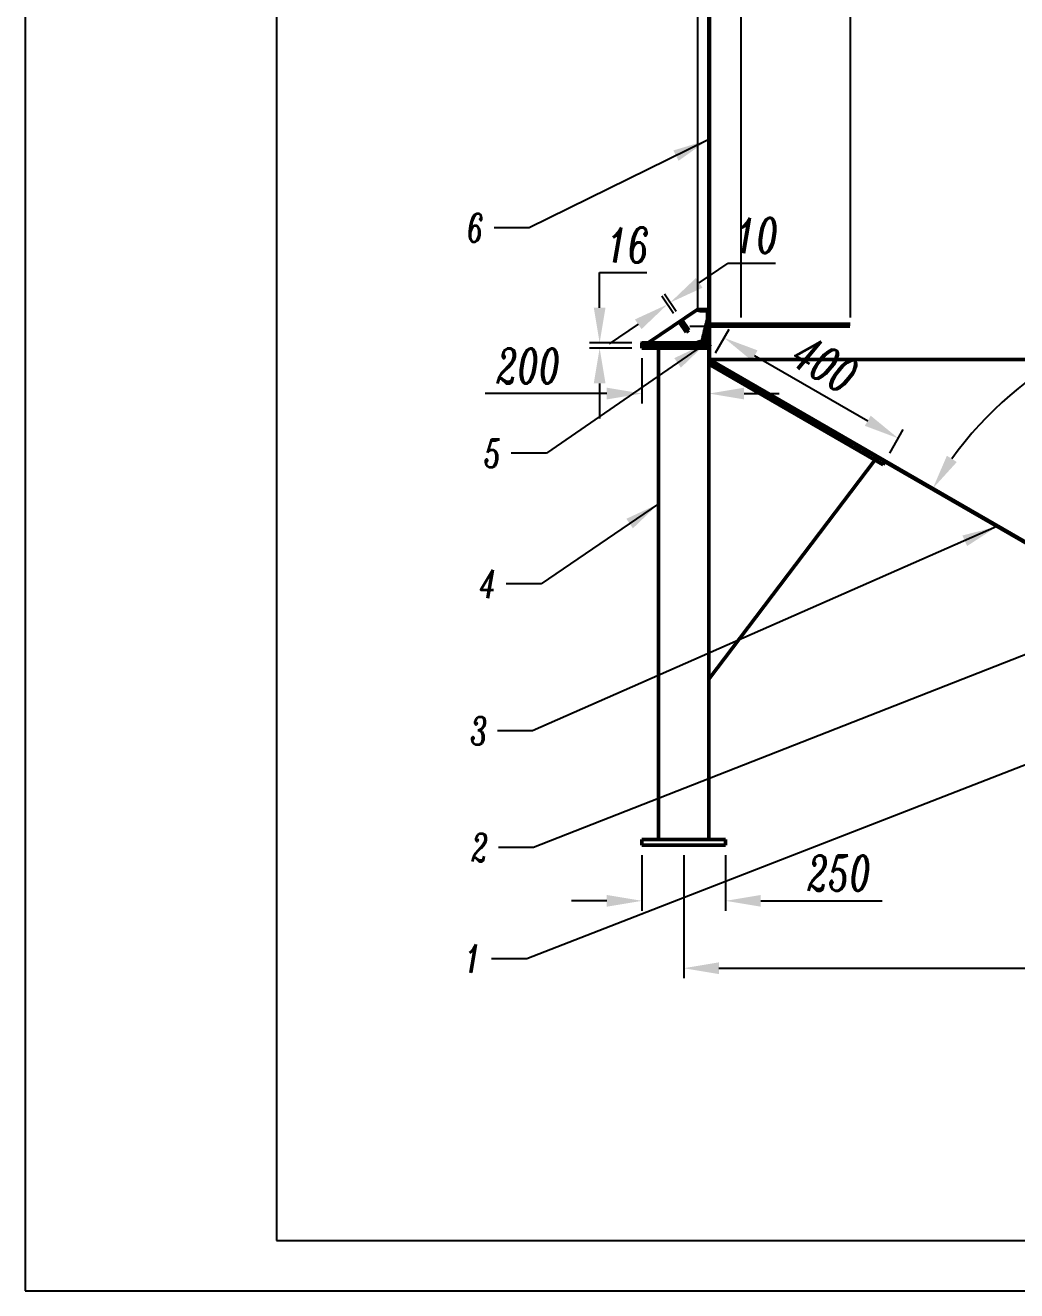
# Model space of a CAD drawing. Header units: inches. Extents: x 13027 to 25627, y 2 to 9454.
# Drawn here: x 13027 to 15986, y 2 to 3782 of the extents above; entities that cross this region are included whole.
import ezdxf

# ---------------------------------------------------------------- set-up
doc = ezdxf.new("R2010")
doc.units = ezdxf.units.IN
doc.header["$LTSCALE"] = 150
doc.header["$MEASUREMENT"] = 0
doc.linetypes.add('CENTER', pattern=[2, 1.25, -0.25, 0.25, -0.25])
doc.layers.add('点划线', color=1, linetype='CENTER')
doc.layers.add('细实线', color=5, linetype='Continuous')
doc.layers.add('粗实线', color=3, linetype='Continuous', lineweight=50)
doc.styles.add('DIM', font='italicc.shx', dxfattribs={"width": 0.67})
doc.dimstyles.new('机械', dxfattribs={"dimtxt": 3.5, "dimasz": 3.5, "dimexe": 1, "dimexo": 1, "dimgap": 1, "dimtad": 1, "dimtoh": 1, "dimdec": 0, "dimzin": 0, "dimdsep": 46, "dimtxsty": 'DIM', "dimcen": -3.5, "dimadec": 0, "dimazin": 0, "dimtp": 0.05, "dimtm": 0.05, "dimtfac": 1, "dimtdec": 0, "dimtofl": 0, "dimtmove": 0, "dimatfit": 3, "dimfxl": 0, "dimtolj": 1, "dimtzin": 0, "dimarcsym": 0})
pattern_1 = [(135, (13023.12910507598, -50.67622105879855), (-1.767766952966369, -1.767766952966369), [])]

# ---------------------------------------------------------------- blocks, each defined once
blk = doc.blocks.new('*D20')
at = {"layer": 'Defpoints', "color": 0, "lineweight": -2}
for p in [(14867.35543575707, 1333.117235457462), (15117.35543575707, 1333.117235457461), (15117.35543575707, 1166.361974377025)]:
    blk.add_point(p, dxfattribs=at)
at = {"layer": '细实线', "color": 0, "lineweight": -2}
for p, q in [((14867.35543575707, 1303.117235457462), (14867.35543575707, 1136.361974377025)), ((15117.35543575707, 1303.117235457461), (15117.35543575707, 1136.361974377025)), ((14762.35543575707, 1166.361974377025), (14657.35543575707, 1166.361974377025)), ((15222.35543575707, 1166.361974377025), (15585.00543575707, 1166.361974377025))]:
    blk.add_line(p, q, dxfattribs=at)
for points in [[(14762.35543575707, 1183.861974377025), (14762.35543575707, 1148.861974377025), (14867.35543575707, 1166.361974377025)], [(15222.35543575707, 1183.861974377025), (15222.35543575707, 1148.861974377025), (15117.35543575707, 1166.361974377025)]]:
    blk.add_solid(points, dxfattribs=at)
at = {"layer": '细实线', "color": 0, "insert": (15456.18043575707, 1248.861974377025), "char_height": 105, "attachment_point": 5, "style": 'DIM'}
blk.add_mtext('\\A1;250', dxfattribs=at)
blk = doc.blocks.new('*D18')
at = {"layer": 'Defpoints', "color": 0, "lineweight": -2}
for p in [(15072.35543575708, 2777.921083034754), (15632.66547304259, 2547.975635125175), (15592.15726340835, 2477.813357915023)]:
    blk.add_point(p, dxfattribs=at)
at = {"layer": '细实线', "color": 0, "lineweight": -2}
for p, q in [((15087.35543575708, 2803.901845148285), (15127.86364539132, 2874.064122358438)), ((15203.79631278869, 2795.583360244905), (15541.73280564522, 2600.475635125178)), ((15607.15726340835, 2503.794120028554), (15647.66547304259, 2573.956397238707))]:
    blk.add_line(p, q, dxfattribs=at)
for points in [[(15212.54631278869, 2810.738804811131), (15195.04631278869, 2780.427915678677), (15112.86364539132, 2848.083360244907)], [(15550.48280564522, 2615.631079691404), (15532.98280564522, 2585.32019055895), (15632.66547304259, 2547.975635125175)]]:
    blk.add_solid(points, dxfattribs=at)
at = {"layer": '细实线', "color": 0, "insert": (15414.01455921696, 2769.476593497256), "char_height": 105, "attachment_point": 5, "rotation": 329.99999999999875, "style": 'DIM'}
blk.add_mtext('\\A1;400', dxfattribs=at)
blk = doc.blocks.new('*D17')
at = {"layer": 'Defpoints', "color": 0, "lineweight": -2}
for p in [(14951.55725671694, 2953.40728131084), (14978.40447246621, 2896.072585213659), (14986.67726203656, 2901.690498769835)]:
    blk.add_point(p, dxfattribs=at)
at = {"layer": '细实线', "color": 0, "lineweight": -2}
for p, q in [((15038.42154720564, 3012.395373650685), (15125.28583769434, 3071.38346599053)), ((15125.28583769434, 3071.38346599053), (15265.83583769435, 3071.38346599053)), ((14961.55073179768, 2920.890953924718), (14926.43072647806, 2972.607736465723)), ((14969.82352136803, 2926.508867480893), (14934.70351604841, 2978.225650021898)), ((14856.42017665788, 2888.801275414819), (14769.55588616918, 2829.813183074974))]:
    blk.add_line(p, q, dxfattribs=at)
for points in [[(15028.59019848233, 3026.872755398802), (15048.25289592895, 2997.917991902567), (14951.55725671694, 2953.40728131084)], [(14846.58882793457, 2903.278657162937), (14866.25152538119, 2874.323893666702), (14943.28446714658, 2947.789367754664)]]:
    blk.add_solid(points, dxfattribs=at)
at = {"layer": '细实线', "color": 0, "insert": (15210.56083769434, 3153.88346599053), "char_height": 105, "attachment_point": 5, "style": 'DIM'}
blk.add_mtext('\\A1;10', dxfattribs=at)
blk = doc.blocks.new('*D4')
at = {"layer": 'Defpoints', "color": 0, "lineweight": -2}
for p in [(14741.1893514002, 2833.117235457462), (14867.35543575708, 2833.117235457462), (14867.35543575708, 2817.117235457462)]:
    blk.add_point(p, dxfattribs=at)
at = {"layer": '细实线', "color": 0, "lineweight": -2}
for p, q in [((14741.1893514002, 2938.117235457462), (14741.1893514002, 3043.117235457462)), ((14741.1893514002, 3043.117235457462), (14881.7393514002, 3043.117235457462)), ((14837.35543575708, 2833.117235457462), (14711.1893514002, 2833.117235457462)), ((14837.35543575708, 2817.117235457462), (14711.1893514002, 2817.117235457462)), ((14741.1893514002, 2712.117235457462), (14741.1893514002, 2607.117235457462))]:
    blk.add_line(p, q, dxfattribs=at)
for points in [[(14723.6893514002, 2938.117235457462), (14758.6893514002, 2938.117235457462), (14741.1893514002, 2833.117235457462)], [(14723.6893514002, 2712.117235457462), (14758.6893514002, 2712.117235457462), (14741.1893514002, 2817.117235457462)]]:
    blk.add_solid(points, dxfattribs=at)
at = {"layer": '细实线', "color": 0, "insert": (14826.4643514002, 3125.617235457464), "char_height": 105, "attachment_point": 5, "style": 'DIM'}
blk.add_mtext('\\A1;16', dxfattribs=at)
blk = doc.blocks.new('*D19')
at = {"layer": 'Defpoints', "color": 0, "lineweight": -2}
for p in [(14867.35543575708, 2817.117235457462), (15067.35543575708, 2817.117235457451), (14867.35543575708, 2681.748571142492)]:
    blk.add_point(p, dxfattribs=at)
at = {"layer": '细实线', "color": 0, "lineweight": -2}
for p, q in [((14867.35543575708, 2787.117235457462), (14867.35543575708, 2651.748571142492)), ((15067.35543575708, 2787.117235457451), (15067.35543575708, 2651.748571142492)), ((14762.35543575708, 2681.748571142492), (14399.70543575708, 2681.748571142492)), ((15172.35543575708, 2681.748571142492), (15277.35543575708, 2681.748571142492))]:
    blk.add_line(p, q, dxfattribs=at)
for points in [[(14762.35543575708, 2699.248571142492), (14762.35543575708, 2664.248571142492), (14867.35543575708, 2681.748571142492)], [(15172.35543575708, 2699.248571142492), (15172.35543575708, 2664.248571142492), (15067.35543575708, 2681.748571142492)]]:
    blk.add_solid(points, dxfattribs=at)
at = {"layer": '细实线', "color": 0, "insert": (14528.53043575708, 2764.248571142492), "char_height": 105, "attachment_point": 5, "style": 'DIM'}
blk.add_mtext('\\A1;200', dxfattribs=at)
blk = doc.blocks.new('*D23')
at = {"layer": 'Defpoints', "color": 0, "lineweight": -2}
for p in [(16215.02271000348, 5784.255263937755), (16057.61374529983, 2383.296825227695), (16215.02271000348, 2383.296825227695)]:
    blk.add_point(p, dxfattribs=at)
at = {"layer": '细实线', "color": 0, "lineweight": -2}
for p, q in [((16185.02271000348, 5784.255263937755), (16027.61374529983, 5784.255263937755)), ((16057.61374529983, 5679.255263937755), (16057.61374529983, 2488.296825227695)), ((16185.02271000348, 2383.296825227695), (16027.61374529983, 2383.296825227695))]:
    blk.add_line(p, q, dxfattribs=at)
for points in [[(16040.11374529983, 5679.255263937755), (16075.11374529983, 5679.255263937755), (16057.61374529983, 5784.255263937755)], [(16040.11374529983, 2488.296825227695), (16075.11374529983, 2488.296825227695), (16057.61374529983, 2383.296825227695)]]:
    blk.add_solid(points, dxfattribs=at)
at = {"layer": '细实线', "color": 0, "insert": (15975.11374529983, 4083.776044582728), "char_height": 105, "attachment_point": 5, "rotation": 90, "style": 'DIM'}
blk.add_mtext('\\A1;1500', dxfattribs=at)
blk = doc.blocks.new('*D30')
at = {"layer": 'Defpoints', "color": 0, "lineweight": -2}
for p in [(17038.03788940906, 2872.303521112005), (15069.35543575708, 2783.11723545745), (18269.35543575708, 2783.117235457452), (16624.85543575708, 1885.048891732989), (16713.85543575708, 1885.048891732989)]:
    blk.add_point(p, dxfattribs=at)
at = {"layer": '细实线', "color": 0, "lineweight": -2}
blk.add_arc((16669.35543575708, 1859.356804754051), 1077.955380250596, 35.58319747004261, 144.4168025299574, dxfattribs=at)
for points in [[(15807.39641775341, 2477.124590836343), (15777.97380687874, 2496.080064170386), (15735.81869231395, 2398.334494879349)], [(17560.73706463542, 2496.080064170386), (17531.31445376074, 2477.124590836343), (17602.89217920021, 2398.334494879349)]]:
    blk.add_solid(points, dxfattribs=at)
at = {"layer": '细实线', "color": 0, "lineweight": -2, "insert": (16669.35543575708, 3019.812185004647), "char_height": 105, "attachment_point": 5, "style": 'DIM'}
blk.add_mtext('\\A1;120%%D', dxfattribs=at)
blk = doc.blocks.new('*D39')
at = {"layer": 'Defpoints', "color": 0, "lineweight": -2}
for p in [(14992.35543575707, 1333.117235457462), (18346.35543575708, 1333.117235457452), (18346.35543575708, 965.0870465135522)]:
    blk.add_point(p, dxfattribs=at)
at = {"layer": '细实线', "color": 0, "lineweight": -2}
for p, q in [((14992.35543575707, 1303.117235457462), (14992.35543575707, 935.0870465135522)), ((18346.35543575708, 1303.117235457452), (18346.35543575708, 935.0870465135522)), ((15097.35543575707, 965.0870465135522), (18241.35543575708, 965.0870465135522))]:
    blk.add_line(p, q, dxfattribs=at)
for points in [[(15097.35543575707, 982.5870465135522), (15097.35543575707, 947.5870465135522), (14992.35543575707, 965.0870465135522)], [(18241.35543575708, 982.5870465135522), (18241.35543575708, 947.5870465135522), (18346.35543575708, 965.0870465135522)]]:
    blk.add_solid(points, dxfattribs=at)
at = {"layer": '细实线', "color": 0, "insert": (16669.35543575708, 1047.587046513552), "char_height": 105, "attachment_point": 5, "style": 'DIM'}
blk.add_mtext('\\A1;1650', dxfattribs=at)

msp = doc.modelspace()

# ---------------------------------------------------------------- hatches: boundary and pattern name
at = {"layer": '粗实线'}
h = msp.add_hatch(dxfattribs=at)
h.set_pattern_fill('ANSI31', color=0, scale=20, angle=90, style=0)
h.set_pattern_definition(pattern_1)
edge = h.paths.add_edge_path()
edge.add_line((15063.35543575708, 2837.117235457452), (15063.35543575708, 2929.117235457452))
edge.add_line((15067.35543575708, 2933.117235457452), (15067.35543575708, 2833.117235457452))
edge.add_line((15063.35543575708, 2929.117235457452), (15041.15267990169, 2929.117235457452))
edge.add_arc((15042.6113271433, 2942.505808793328), 13.46779669231702, 224.1958193349712, 276.2176904338595)
edge.add_line((15032.95543575708, 2933.117235457452), (15067.35543575708, 2933.117235457452))
edge.add_arc((15042.6113271433, 2823.653123439042), 13.52056414353528, 84.76240883011678, 135.574674578676)
edge.add_line((15041.37708959923, 2837.117235457452), (15063.35543575708, 2837.117235457452))
edge.add_line((15067.35543575708, 2833.117235457452), (15032.95543575708, 2833.117235457452))
h = msp.add_hatch(dxfattribs=at)
h.set_pattern_fill('ANSI31', color=0, scale=20, angle=90, style=0)
h.set_pattern_definition(pattern_1)
edge = h.paths.add_edge_path()
edge.add_line((15063.35543575708, 2929.117235457452), (15041.15267990169, 2929.117235457452))
edge.add_arc((15042.6113271433, 2942.505808793328), 13.46779669231702, 224.1958193349712, 276.2176904338595)
edge.add_line((15032.95543575708, 2933.117235457452), (15067.35543575708, 2933.117235457452))
edge.add_line((15063.35543575708, 2837.117235457452), (15063.35543575708, 2929.117235457452))
edge.add_line((15067.35543575708, 2933.117235457452), (15067.35543575708, 2833.117235457452))
h = msp.add_hatch(dxfattribs=at)
h.set_pattern_fill('ANSI31', color=0, scale=20, angle=90, style=0)
h.set_pattern_definition([(44.99999999999967, (20315.58176643816, 534.3237789411805), (1.767766952966359, -1.767766952966379), [])])
edge = h.paths.add_edge_path()
edge.add_line((15067.35543575708, 2833.117235457461), (14867.35543575708, 2833.117235457463))
edge.add_line((14867.35543575708, 2817.117235457463), (15067.35543575708, 2817.117235457461))
h = msp.add_hatch(dxfattribs=at)
h.set_pattern_fill('ANSI31', color=0, scale=20, angle=90, style=0)
h.set_pattern_definition([(44.99999999999967, (20315.58176643816, 484.3237789411805), (1.767766952966359, -1.767766952966379), [])])
edge = h.paths.add_edge_path()
edge.add_line((15067.85543575708, 2780.519159246107), (15583.52339789864, 2482.798122491211))
edge.add_line((15067.35543575708, 2769.260828996909), (15587.15726340835, 2469.153103877186))
at = {"layer": '细实线'}
h = msp.add_hatch(dxfattribs=at)
h.set_pattern_fill('ANSI31', color=0, scale=20, angle=90, style=0)
h.set_pattern_definition([(135, (12723.12910507598, 484.3237789412015), (-1.767766952966369, -1.767766952966369), [])])
edge = h.paths.add_edge_path()
edge.add_line((15067.35543575708, 6783.434305502673), (15067.35543575708, 2780.807834380694))
edge.add_line((15069.35543575708, 6783.434305502673), (15069.35543575708, 2783.117235457452))
h = msp.add_hatch(dxfattribs=at)
h.set_pattern_fill('ANSI31', color=0, scale=30, style=0)
h.set_pattern_definition([(45, (13023.12910507598, 50), (-2.651650429449553, 2.651650429449553), [])])
edge = h.paths.add_edge_path()
edge.add_line((15007.73981042987, 2870.674352129114), (14986.67726203656, 2901.690498769836))
edge.add_line((14999.46702085952, 2865.056438572938), (14978.40447246621, 2896.07258521366))
edge.add_line((15007.73981042987, 2870.674352129114), (14999.46702085952, 2865.056438572938))
h = msp.add_hatch(dxfattribs=at)
h.set_pattern_fill('ANSI31', color=0, scale=20, angle=90, style=0)
h.set_pattern_definition([(135, (13023.12910507598, -273.8813018156861), (-1.767766952966369, -1.767766952966369), [])])
edge = h.paths.add_edge_path()
edge.add_line((15067.35543575708, 2780.807834380693), (16624.85543575708, 1881.584790117851))
edge.add_line((15069.35543575708, 2783.117235457451), (16624.85543575708, 1885.048891732989))

# ---------------------------------------------------------------- linework, layer by layer
for points in [[(13026.53570940851, 1.771516472963011), (25626.53570940851, 1.771516472963011), (25626.53570940851, 8911.771516472963), (13026.53570940851, 8911.771516472963)], [(13776.53570940851, 151.771516472963), (25476.53570940851, 151.771516472963), (25476.53570940851, 8761.771516472963), (13776.53570940851, 8761.771516472963)]]:
    msp.add_lwpolyline(points, close=True)
at = {"layer": '点划线'}
msp.add_line((15010.29270412292, 2883.321378790915), (15148.05308554453, 2883.321378790915), dxfattribs=at)
at = {"layer": '粗实线', "color": 0}
for p, q in [((15067.35543575708, 6783.434305502673), (15067.35543575708, 2780.807834380694)), ((15069.35543575708, 6783.434305502673), (15069.35543575708, 2783.117235457452)), ((14885.69810458547, 2833.117235457463), (15032.95543575708, 2933.117235457452)), ((15032.95543575708, 2933.117235457452), (15067.35543575708, 2933.117235457452)), ((15063.35543575708, 2929.117235457452), (15041.15267990169, 2929.117235457452)), ((15063.35543575708, 2837.117235457452), (15063.35543575708, 2929.117235457452)), ((15067.35543575708, 2933.117235457452), (15067.35543575708, 2833.117235457452)), ((14999.46702085952, 2865.056438572938), (14978.40447246621, 2896.07258521366)), ((15007.73981042987, 2870.674352129114), (14986.67726203656, 2901.690498769836)), ((15067.35543575708, 2897.117235457452), (15067.35543575708, 2865.117235457452)), ((15068.61275566489, 2889.321378790915), (15488.61275566489, 2889.321378790915)), ((15068.61275566489, 2883.321378790915), (15488.11275566489, 2883.321378790915)), ((15007.73981042987, 2870.674352129114), (14999.46702085952, 2865.056438572938)), ((15041.37708959923, 2837.117235457452), (15063.35543575708, 2837.117235457452)), ((15067.35543575708, 2865.117235457461), (15067.35543575708, 2833.117235457461)), ((15067.35543575708, 2865.117235457452), (15067.35543575708, 2833.117235457452)), ((15067.35543575708, 2833.117235457461), (14867.35543575708, 2833.117235457463)), ((14867.35543575708, 2833.117235457463), (14867.35543575708, 2817.117235457463)), ((14867.35543575708, 2817.117235457463), (15067.35543575708, 2817.117235457461)), ((14917.35543575708, 1349.117235457461), (14917.35543575708, 2817.117235457461)), ((14917.35543575708, 2817.117235457461), (15067.35543575708, 2817.117235457461)), ((15067.35543575708, 2833.117235457461), (15032.95543575709, 2833.117235457461)), ((15067.35543575708, 2833.117235457452), (15032.95543575708, 2833.117235457452)), ((15067.35543575708, 2833.117235457461), (15067.35543575708, 2533.117235457461)), ((15067.35543575708, 2817.117235457461), (15067.35543575708, 2833.117235457461)), ((15067.35543575708, 2819.260828996908), (15072.35543575708, 2827.921083034753)), ((15067.35543575708, 2817.117235457461), (15067.35543575708, 1349.117235457461)), ((15069.35543575708, 2833.117235457461), (15067.85543575708, 2830.519159246109)), ((15067.35543575708, 2783.117235457461), (18271.35543575708, 2783.117235457452)), ((15067.35543575708, 2780.807834380694), (16624.85543575708, 1881.584790117851)), ((15067.35543575708, 2769.260828996908), (15587.15726340835, 2469.153103877186)), ((15067.85543575708, 2780.519159246107), (15583.52339789864, 2482.798122491211)), ((15069.35543575708, 2783.11723545745), (16624.85543575708, 1885.048891732989)), ((15562.97067802774, 2483.117235457459), (15067.35543575708, 1828.644793157986)), ((15589.559187197, 2479.313357915031), (15584.559187197, 2470.653103877186)), ((15592.15726340835, 2477.813357915031), (15587.15726340835, 2469.153103877186)), ((14867.35543575707, 1349.117235457463), (14992.35543575707, 1349.117235457461)), ((14867.35543575707, 1333.117235457463), (14867.35543575707, 1349.117235457463)), ((15117.35543575707, 1333.117235457461), (14867.35543575707, 1333.117235457463)), ((15067.35543575707, 1349.117235457461), (14917.35543575707, 1349.117235457463)), ((14992.35543575707, 1349.117235457461), (15117.35543575707, 1349.117235457461)), ((15117.35543575707, 1349.117235457461), (15117.35543575707, 1333.117235457461))]:
    msp.add_line(p, q, dxfattribs=at)
for centre, radius, start, end in [((15042.6113271433, 2942.505808793328), 13.46779669231702, 224.1958193349712, 276.2176904338595), ((15042.6113271433, 2823.653123439042), 13.52056414353528, 84.76240883011678, 135.574674578676)]:
    msp.add_arc(centre, radius, start, end, dxfattribs=at)
at = {"layer": '细实线', "color": 0, "linetype": 'ByBlock', "lineweight": -2}
for p, q in [((15162.38338022945, 5903.434305502671), (15162.38338022945, 2908.707505138098)), ((15488.61275566489, 5903.434305502671), (15488.61275566489, 2908.707505138098))]:
    msp.add_line(p, q, dxfattribs=at)
at = {"layer": '细实线', "color": 0, "lineweight": -2}
msp.add_line((15032.95543575707, 3816.090294104382), (15032.95543575708, 2933.117235457452), dxfattribs=at)

# ---------------------------------------------------------------- texts
at = {"layer": '细实线', "char_height": 84, "width": 24, "attachment_point": 9, "style": 'DIM'}
for s, insert in [('6', (14395.83212582363, 3134.892908163135)), ('5', (14447.1848786195, 2461.330627667109)), ('4', (14431.83463359993, 2070.948379851773)), ('3', (14406.09339248419, 1632.241995943718)), ('1', (14388.5831606301, 951.51241675642))]:
    msp.add_mtext(s, dxfattribs=dict(at, insert=insert))
at = {"layer": '细实线', "insert": (14408.80949383471, 1283.551114791078), "char_height": 84, "attachment_point": 9, "style": 'DIM'}
msp.add_mtext('2', dxfattribs=at)

# ---------------------------------------------------------------- dimensions: what is measured, and where the dimension line sits
at = {"layer": '细实线'}
dim = msp.add_linear_dim(base=(16057.61374529983, 2383.296825227695), p1=(16215.02271000348, 5784.255263937755), p2=(16215.02271000348, 2383.296825227695), angle=90, text='1500', dimstyle='机械', override={"dimscale": 30, "dimtmove": 1}, dxfattribs=at)
dim.commit()
dim.dimension.update_dxf_attribs({"geometry": '*D23', "text_midpoint": (15975.11374529983, 4083.776044582728)})
dim = msp.add_aligned_dim(p1=(14978.40447246621, 2896.07258521366), p2=(14986.67726203656, 2901.690498769835), distance=62.51432131954789, dimstyle='机械', override={"dimscale": 30}, dxfattribs=at)
dim.commit()
dim.dimension.update_dxf_attribs({"geometry": '*D17', "text_midpoint": (15210.56083769434, 3153.88346599053)})
dim = msp.add_linear_dim(base=(14741.1893514002, 2833.117235457462), p1=(14867.35543575708, 2817.117235457462), p2=(14867.35543575708, 2833.117235457462), angle=90, dimstyle='机械', override={"dimscale": 30}, dxfattribs=at)
dim.commit()
dim.dimension.update_dxf_attribs({"geometry": '*D4', "text_midpoint": (14826.4643514002, 3125.617235457464)})
at = {"layer": '细实线', "lineweight": -2}
dim = msp.add_angular_dim_2l(base=(17038.03788940906, 2872.303521112005), line1=((18269.35543575708, 2783.117235457452), (16713.85543575708, 1885.048891732989)), line2=((15069.35543575708, 2783.11723545745), (16624.85543575708, 1885.048891732989)), text='120%%D', dimstyle='机械', override={"dimscale": 30}, dxfattribs=at)
dim.commit()
dim.dimension.update_dxf_attribs({"geometry": '*D30', "text_midpoint": (16669.35543575708, 3019.812185004647)})
at = {"layer": '细实线'}
dim = msp.add_aligned_dim(p1=(15072.35543575708, 2777.921083034752), p2=(15592.15726340835, 2477.813357915022), distance=81.01641926847887, text='400', dimstyle='机械', override={"dimscale": 30}, dxfattribs=at)
dim.commit()
dim.dimension.update_dxf_attribs({"geometry": '*D18', "text_midpoint": (15414.01455921696, 2769.476593497256)})
for base, p1, p2, picture, middle in [((14867.35543575708, 2681.748571142492), (15067.35543575708, 2817.117235457451), (14867.35543575708, 2817.117235457462), '*D19', (14528.53043575708, 2764.248571142492)), ((15117.35543575707, 1166.361974377025), (14867.35543575707, 1333.117235457462), (15117.35543575707, 1333.117235457461), '*D20', (15456.18043575707, 1248.861974377025))]:
    dim = msp.add_linear_dim(base=base, p1=p1, p2=p2, dimstyle='机械', override={"dimscale": 30}, dxfattribs=at)
    dim.commit()
    dim.dimension.update_dxf_attribs({"geometry": picture, "text_midpoint": middle})
dim = msp.add_linear_dim(base=(18346.35543575708, 965.0870465135522), p1=(14992.35543575707, 1333.117235457462), p2=(18346.35543575708, 1333.117235457452), text='1650', dimstyle='机械', override={"dimscale": 30, "dimtmove": 1}, dxfattribs=at)
dim.commit()
dim.dimension.update_dxf_attribs({"geometry": '*D39', "text_midpoint": (16669.35543575708, 1047.587046513552)})

# ---------------------------------------------------------------- leaders
at = {"layer": '细实线', "annotation_type": 0, "has_hookline": 1, "hookline_direction": 1}
for points, text_width in [([(15063.35543575708, 3438.831049787553), (14530.83212582363, 3176.892908163135), (14425.83212582363, 3176.892908163135)], 40.2), ([(15060.38955999027, 2833.023995768346), (14582.1848786195, 2503.330627667109), (14477.1848786195, 2503.330627667109)], 45.56), ([(14917.35543575708, 2352.661808720808), (14566.83463359993, 2112.948379851773), (14461.83463359993, 2112.948379851773)], 42.88), ([(15927.36880212471, 2284.278885801662), (14541.09339248419, 1674.241995943718), (14436.09339248419, 1674.241995943718)], 42.88), ([(16600.06755637754, 2132.769116618941), (14543.80949383471, 1325.551114791078), (14438.80949383471, 1325.551114791078)], 45.56), ([(16670.05216429119, 1827.920659224669), (14523.5831606301, 993.51241675642), (14418.5831606301, 993.51241675642)], 21.43999999999999)]:
    msp.add_leader(points, dimstyle='机械', override={"dimscale": 30, "dimgap": 1, "dimtad": 0}, dxfattribs=dict(at, text_width=text_width))

doc.saveas('drawing.dxf')
